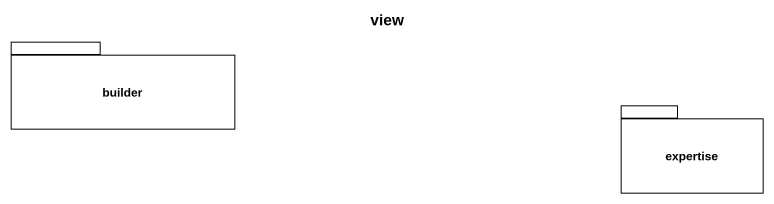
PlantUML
@startuml
title view
package builder {
}
package expertise {
}
@enduml
